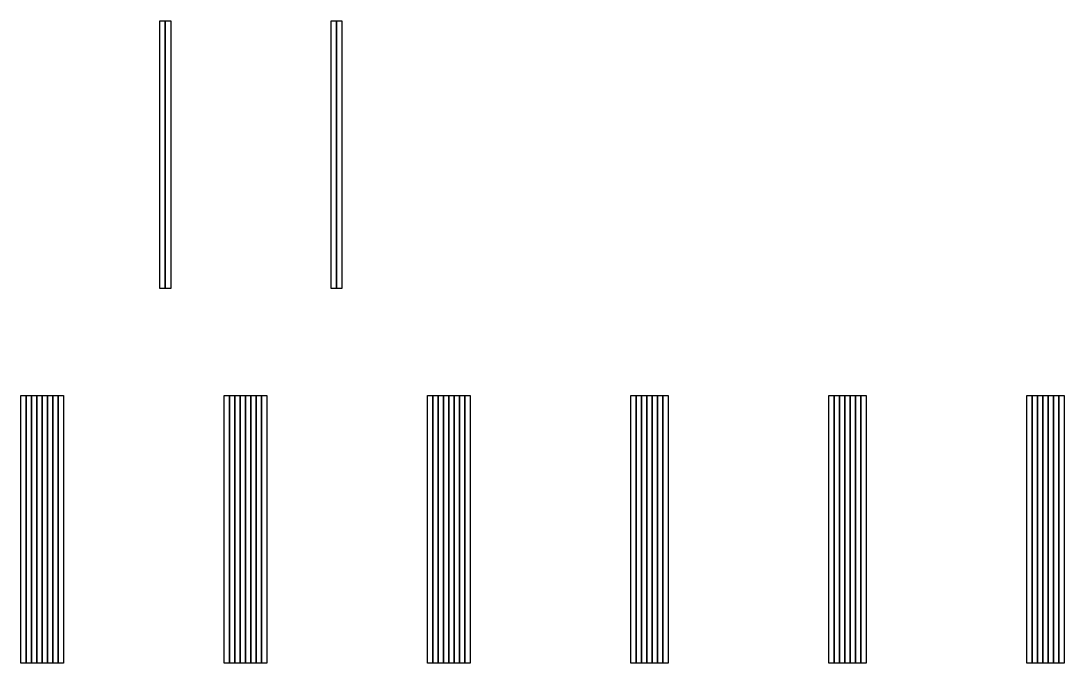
# Model space of a CAD drawing. Extents: x 0 to 780, y -350 to 670.
# Drawn here: x 390 to 585, y 550 to 670 of the extents above; entities that cross this region are included whole.
import ezdxf

# ---------------------------------------------------------------- set-up
doc = ezdxf.new("R2010")
doc.units = 0
for name, color, linetype in [('layer000', 1, 'CONTINUOUS'), ('layer016', 17, 'CONTINUOUS'), ('layer017', 18, 'CONTINUOUS'), ('layer018', 19, 'CONTINUOUS'), ('layer019', 20, 'CONTINUOUS'), ('layer020', 21, 'CONTINUOUS'), ('layer021', 22, 'CONTINUOUS'), ('layer032', 33, 'CONTINUOUS'), ('layer034', 35, 'CONTINUOUS'), ('layer036', 37, 'CONTINUOUS'), ('layer038', 39, 'CONTINUOUS'), ('layer040', 41, 'CONTINUOUS'), ('layer042', 43, 'CONTINUOUS'), ('layer048', 49, 'CONTINUOUS'), ('layer051', 52, 'CONTINUOUS'), ('layer054', 55, 'CONTINUOUS'), ('layer057', 58, 'CONTINUOUS'), ('layer060', 61, 'CONTINUOUS'), ('layer063', 64, 'CONTINUOUS'), ('layer064', 65, 'CONTINUOUS'), ('layer068', 69, 'CONTINUOUS'), ('layer072', 73, 'CONTINUOUS'), ('layer076', 77, 'CONTINUOUS'), ('layer080', 81, 'CONTINUOUS'), ('layer084', 85, 'CONTINUOUS'), ('layer085', 86, 'CONTINUOUS'), ('layer090', 91, 'CONTINUOUS'), ('layer095', 96, 'CONTINUOUS'), ('layer096', 97, 'CONTINUOUS'), ('layer100', 101, 'CONTINUOUS'), ('layer102', 103, 'CONTINUOUS'), ('layer105', 106, 'CONTINUOUS'), ('layer108', 109, 'CONTINUOUS'), ('layer112', 113, 'CONTINUOUS'), ('layer114', 115, 'CONTINUOUS'), ('layer119', 120, 'CONTINUOUS'), ('layer120', 121, 'CONTINUOUS'), ('layer126', 127, 'CONTINUOUS'), ('layer127', 128, 'CONTINUOUS')]:
    doc.layers.add(name, color=color, linetype=linetype)

# ---------------------------------------------------------------- blocks, each defined once
blk = doc.blocks.new('gs_slopes_sublayers_1um')
at = {"layer": 'layer000'}
for points in [[(416, 620), (416, 670), (417, 670), (417, 620)], [(448, 620), (448, 670), (449, 670), (449, 620)], [(390, 550), (390, 600), (391, 600), (391, 550)], [(428, 550), (428, 600), (429, 600), (429, 550)], [(466, 550), (466, 600), (467, 600), (467, 550)], [(504, 550), (504, 600), (505, 600), (505, 550)], [(541, 550), (541, 600), (542, 600), (542, 550)], [(578, 550), (578, 600), (579, 600), (579, 550)]]:
    blk.add_lwpolyline(points, close=True, dxfattribs=at)
at = {"layer": 'layer016'}
blk.add_lwpolyline([(391, 550), (391, 600), (392, 600), (392, 550)], close=True, dxfattribs=at)
at = {"layer": 'layer017'}
blk.add_lwpolyline([(429, 550), (429, 600), (430, 600), (430, 550)], close=True, dxfattribs=at)
at = {"layer": 'layer018'}
blk.add_lwpolyline([(467, 550), (467, 600), (468, 600), (468, 550)], close=True, dxfattribs=at)
at = {"layer": 'layer019'}
blk.add_lwpolyline([(505, 550), (505, 600), (506, 600), (506, 550)], close=True, dxfattribs=at)
at = {"layer": 'layer020'}
blk.add_lwpolyline([(542, 550), (542, 600), (543, 600), (543, 550)], close=True, dxfattribs=at)
at = {"layer": 'layer021'}
blk.add_lwpolyline([(579, 550), (579, 600), (580, 600), (580, 550)], close=True, dxfattribs=at)
at = {"layer": 'layer032'}
blk.add_lwpolyline([(392, 550), (392, 600), (393, 600), (393, 550)], close=True, dxfattribs=at)
at = {"layer": 'layer034'}
blk.add_lwpolyline([(430, 550), (430, 600), (431, 600), (431, 550)], close=True, dxfattribs=at)
at = {"layer": 'layer036'}
blk.add_lwpolyline([(468, 550), (468, 600), (469, 600), (469, 550)], close=True, dxfattribs=at)
at = {"layer": 'layer038'}
blk.add_lwpolyline([(506, 550), (506, 600), (507, 600), (507, 550)], close=True, dxfattribs=at)
at = {"layer": 'layer040'}
blk.add_lwpolyline([(543, 550), (543, 600), (544, 600), (544, 550)], close=True, dxfattribs=at)
at = {"layer": 'layer042'}
blk.add_lwpolyline([(580, 550), (580, 600), (581, 600), (581, 550)], close=True, dxfattribs=at)
at = {"layer": 'layer048'}
blk.add_lwpolyline([(393, 550), (393, 600), (394, 600), (394, 550)], close=True, dxfattribs=at)
at = {"layer": 'layer051'}
blk.add_lwpolyline([(431, 550), (431, 600), (432, 600), (432, 550)], close=True, dxfattribs=at)
at = {"layer": 'layer054'}
blk.add_lwpolyline([(469, 550), (469, 600), (470, 600), (470, 550)], close=True, dxfattribs=at)
at = {"layer": 'layer057'}
blk.add_lwpolyline([(507, 550), (507, 600), (508, 600), (508, 550)], close=True, dxfattribs=at)
at = {"layer": 'layer060'}
blk.add_lwpolyline([(544, 550), (544, 600), (545, 600), (545, 550)], close=True, dxfattribs=at)
at = {"layer": 'layer063'}
blk.add_lwpolyline([(581, 550), (581, 600), (582, 600), (582, 550)], close=True, dxfattribs=at)
at = {"layer": 'layer064'}
for points in [[(417, 620), (417, 670), (418, 670), (418, 620)], [(394, 550), (394, 600), (395, 600), (395, 550)]]:
    blk.add_lwpolyline(points, close=True, dxfattribs=at)
at = {"layer": 'layer068'}
blk.add_lwpolyline([(432, 550), (432, 600), (433, 600), (433, 550)], close=True, dxfattribs=at)
at = {"layer": 'layer072'}
blk.add_lwpolyline([(470, 550), (470, 600), (471, 600), (471, 550)], close=True, dxfattribs=at)
at = {"layer": 'layer076'}
blk.add_lwpolyline([(508, 550), (508, 600), (509, 600), (509, 550)], close=True, dxfattribs=at)
at = {"layer": 'layer080'}
for points in [[(395, 550), (395, 600), (396, 600), (396, 550)], [(545, 550), (545, 600), (546, 600), (546, 550)]]:
    blk.add_lwpolyline(points, close=True, dxfattribs=at)
at = {"layer": 'layer084'}
blk.add_lwpolyline([(582, 550), (582, 600), (583, 600), (583, 550)], close=True, dxfattribs=at)
at = {"layer": 'layer085'}
blk.add_lwpolyline([(433, 550), (433, 600), (434, 600), (434, 550)], close=True, dxfattribs=at)
at = {"layer": 'layer090'}
blk.add_lwpolyline([(471, 550), (471, 600), (472, 600), (472, 550)], close=True, dxfattribs=at)
at = {"layer": 'layer095'}
blk.add_lwpolyline([(509, 550), (509, 600), (510, 600), (510, 550)], close=True, dxfattribs=at)
at = {"layer": 'layer096'}
blk.add_lwpolyline([(396, 550), (396, 600), (397, 600), (397, 550)], close=True, dxfattribs=at)
at = {"layer": 'layer100'}
blk.add_lwpolyline([(546, 550), (546, 600), (547, 600), (547, 550)], close=True, dxfattribs=at)
at = {"layer": 'layer102'}
blk.add_lwpolyline([(434, 550), (434, 600), (435, 600), (435, 550)], close=True, dxfattribs=at)
at = {"layer": 'layer105'}
blk.add_lwpolyline([(583, 550), (583, 600), (584, 600), (584, 550)], close=True, dxfattribs=at)
at = {"layer": 'layer108'}
blk.add_lwpolyline([(472, 550), (472, 600), (473, 600), (473, 550)], close=True, dxfattribs=at)
at = {"layer": 'layer112'}
blk.add_lwpolyline([(397, 550), (397, 600), (398, 600), (398, 550)], close=True, dxfattribs=at)
at = {"layer": 'layer114'}
blk.add_lwpolyline([(510, 550), (510, 600), (511, 600), (511, 550)], close=True, dxfattribs=at)
at = {"layer": 'layer119'}
blk.add_lwpolyline([(435, 550), (435, 600), (436, 600), (436, 550)], close=True, dxfattribs=at)
at = {"layer": 'layer120'}
blk.add_lwpolyline([(547, 550), (547, 600), (548, 600), (548, 550)], close=True, dxfattribs=at)
at = {"layer": 'layer126'}
for points in [[(473, 550), (473, 600), (474, 600), (474, 550)], [(584, 550), (584, 600), (585, 600), (585, 550)]]:
    blk.add_lwpolyline(points, close=True, dxfattribs=at)
at = {"layer": 'layer127'}
blk.add_lwpolyline([(449, 620), (449, 670), (450, 670), (450, 620)], close=True, dxfattribs=at)

msp = doc.modelspace()

# ---------------------------------------------------------------- block references
msp.add_blockref('gs_slopes_sublayers_1um', (0, 0))

doc.saveas('drawing.dxf')
